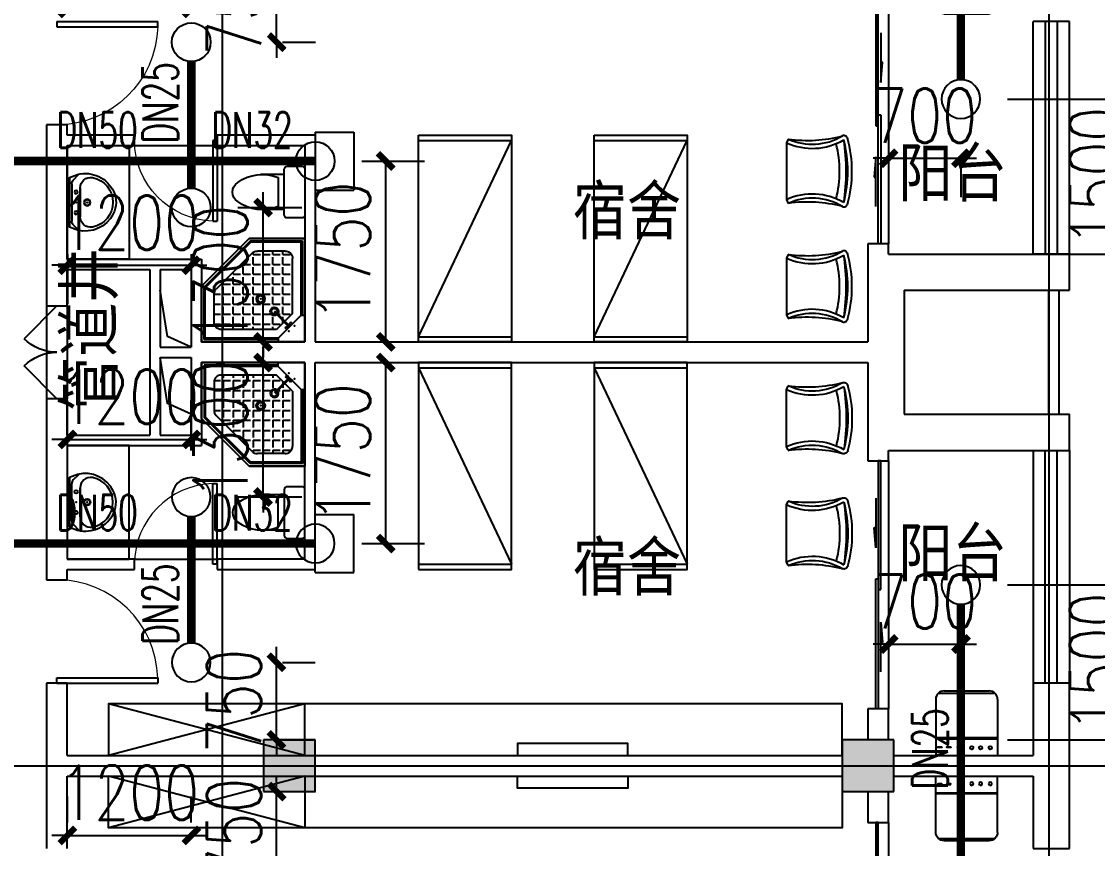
# Model space of a CAD drawing. Extents: x 0 to 2838408, y -923048 to 203859.
# Drawn here: x 2778019 to 2788435, y -653341 to -645341 of the extents above; entities that cross this region are included whole.
import ezdxf

# ---------------------------------------------------------------- set-up
doc = ezdxf.new("R2010")
doc.units = 0
doc.header["$LTSCALE"] = 1000
for name, color, linetype in [('A-Fixt', 81, 'Continuous'), ('CLAYER', 7, 'Continuous'), ('COLUMN', 9, 'Continuous'), ('DOOR_FIRE', 4, 'Continuous'), ('DOTE', 8, 'Continuous'), ('E2-栏杆', 92, 'Continuous'), ('EQUIP_喷头', 7, 'Continuous'), ('PIPE-喷淋', 6, 'Continuous'), ('PUB_HATCH', 8, 'Continuous'), ('PUB_TEXT', 7, 'Continuous'), ('TEXT_喷淋', 7, 'Continuous'), ('TWT_DIM', 3, 'Continuous'), ('WALL', 9, 'Continuous'), ('WINDOW', 4, 'Continuous'), ('XREF', 8, 'Continuous'), ('洁具', 213, 'Continuous'), ('配景', 3, 'Continuous')]:
    doc.layers.add(name, color=color, linetype=linetype)
doc.styles.add('_TCH_DIM_T3', font='SIMPLEX', dxfattribs={"width": 0.75, "bigfont": 'HZTXT'})
doc.styles.add('_TWT_PIPEDN', font='SIMPLEX', dxfattribs={"width": 0.8, "height": 2.3, "bigfont": 'HZTXT'})
doc.styles.get("Standard").update_dxf_attribs({"font": 'geniso.shx', "bigfont": 'hztxt.shx'})
doc.dimstyles.new('_TWT_ARCH&&150', dxfattribs={"dimtxt": 525, "dimasz": 150, "dimexe": 375, "dimexo": 450, "dimgap": 150, "dimtad": 1, "dimdec": 0, "dimzin": 0, "dimdsep": 46, "dimtxsty": '_TCH_DIM_T3', "dimblk": 'ARCHTICK', "dimcen": 0.09, "dimclrt": 7, "dimazin": 2, "dimtfac": 1, "dimtdec": 0, "dimtix": 1, "dimtmove": 2, "dimatfit": 3, "dimfxl": 1, "dimtolj": 1, "dimtzin": 0, "dimarcsym": 0})

# ---------------------------------------------------------------- blocks, each defined once
blk = doc.blocks.new('1F平面-CAD导入_dwg_Drawing4_t3_dwg_$plan$00001613-474159-1F-927810-1F')
at = {"layer": '洁具'}
for p, q in [((-30, 250), (-170, 250)), ((-200, 170), (-430, 170)), ((-260, -140), (-260, 140)), ((-200, -170), (-200, -220)), ((-170, -250), (-30, -250))]:
    blk.add_line(p, q, dxfattribs=at)
for points in [[(-200, 220), (-200, 170), (-200, -170), (-430, -170)], [(0, -220), (0, 220)]]:
    blk.add_lwpolyline(points, dxfattribs=at)
for centre, radius, start, end in [((-170, 220), 30, 90, 180), ((-30, 220), 30, 0, 90), ((-413, -227), 398, 67.4505, 126.6381), ((-590, 0), 110, 123.4509, 236.5491), ((-413, 227), 398, 233.3619, 292.5495), ((-170, -220), 30, 180, 270), ((-30, -220), 30, 270, 0)]:
    blk.add_arc(centre, radius, start, end, dxfattribs=at)
blk = doc.blocks.new('$lvtry$00000169')
at = {"color": 0}
for p, q in [((259, -36), (259, 0)), ((259, -36), (36, -259)), ((259, -24), (976, -24)), ((259, -36), (964, -36)), ((964, -36), (976, -24)), ((964, -36), (964, -525)), ((976, -24), (976, -530)), ((276, -120), (120, -276)), ((144, -151), (291, -298)), ((151, -144), (298, -291)), ((270, -213), (270, -143)), ((276, -120), (808, -120)), ((366, -213), (366, -143)), ((462, -213), (462, -143)), ((558, -213), (558, -143)), ((655, -213), (655, -143)), ((751, -213), (751, -143)), ((847, -213), (847, -143)), ((880, -192), (880, -460)), ((36, -259), (0, -259)), ((24, -259), (24, -976)), ((36, -259), (36, -964)), ((120, -276), (120, -808)), ((120, -309), (147, -309)), ((173, -309), (173, -239)), ((173, -309), (243, -309)), ((183, -213), (205, -213)), ((220, -213), (243, -213)), ((270, -213), (340, -213)), ((270, -263), (270, -239)), ((334, -309), (340, -309)), ((366, -213), (436, -213)), ((366, -309), (366, -239)), ((366, -309), (436, -309)), ((462, -213), (532, -213)), ((462, -309), (462, -239)), ((462, -309), (532, -309)), ((558, -213), (628, -213)), ((558, -309), (558, -239)), ((558, -309), (628, -309)), ((655, -213), (725, -213)), ((655, -309), (655, -239)), ((655, -309), (725, -309)), ((751, -213), (821, -213)), ((751, -309), (751, -239)), ((751, -309), (821, -309)), ((847, -213), (880, -213)), ((847, -309), (847, -239)), ((847, -309), (880, -309)), ((120, -405), (147, -405)), ((173, -405), (173, -335)), ((173, -405), (243, -405)), ((270, -405), (270, -335)), ((270, -405), (340, -405)), ((366, -405), (366, -335)), ((366, -405), (379, -405)), ((462, -405), (462, -335)), ((462, -405), (532, -405)), ((558, -405), (558, -335)), ((558, -405), (628, -405)), ((655, -405), (655, -335)), ((655, -405), (725, -405)), ((751, -405), (751, -335)), ((751, -405), (821, -405)), ((847, -405), (847, -335)), ((847, -405), (880, -405)), ((120, -501), (147, -501)), ((173, -501), (173, -431)), ((173, -501), (243, -501)), ((270, -501), (270, -431)), ((270, -501), (340, -501)), ((366, -501), (366, -431)), ((366, -501), (436, -501)), ((462, -501), (462, -431)), ((462, -501), (532, -501)), ((859, -511), (511, -859)), ((558, -501), (558, -431)), ((558, -501), (628, -501)), ((655, -501), (655, -431)), ((655, -501), (725, -501)), ((751, -501), (751, -431)), ((751, -501), (821, -501)), ((847, -501), (847, -431)), ((847, -501), (867, -501)), ((120, -598), (147, -598)), ((173, -598), (173, -528)), ((173, -598), (243, -598)), ((173, -694), (173, -624)), ((270, -598), (270, -528)), ((270, -598), (340, -598)), ((270, -694), (270, -624)), ((366, -598), (366, -528)), ((366, -598), (436, -598)), ((366, -694), (366, -624)), ((462, -598), (462, -528)), ((462, -598), (532, -598)), ((462, -694), (462, -624)), ((964, -525), (525, -964)), ((976, -530), (530, -976)), ((558, -598), (558, -528)), ((558, -598), (628, -598)), ((558, -694), (558, -624)), ((655, -598), (655, -528)), ((655, -598), (725, -598)), ((655, -694), (655, -624)), ((751, -598), (751, -528)), ((751, -598), (773, -598)), ((964, -525), (976, -530)), ((120, -694), (147, -694)), ((173, -694), (243, -694)), ((173, -790), (173, -720)), ((270, -694), (340, -694)), ((270, -790), (270, -720)), ((366, -694), (436, -694)), ((366, -790), (366, -720)), ((462, -694), (532, -694)), ((462, -790), (462, -720)), ((558, -694), (628, -694)), ((558, -790), (558, -720)), ((655, -694), (676, -694)), ((120, -790), (147, -790)), ((173, -790), (243, -790)), ((173, -878), (173, -816)), ((270, -790), (340, -790)), ((270, -880), (270, -816)), ((366, -790), (436, -790)), ((366, -880), (366, -816)), ((462, -790), (532, -790)), ((462, -880), (462, -816)), ((558, -790), (580, -790)), ((192, -880), (460, -880)), ((36, -964), (24, -976)), ((24, -976), (530, -976)), ((36, -964), (525, -964)), ((525, -964), (530, -976))]:
    blk.add_line(p, q, dxfattribs=at)
blk.add_lwpolyline([(0, 0), (0, -1000), (540, -1000), (1000, -540), (1000, 0)], close=True)
for points in [[(0, 0), (0, -1000)], [(0, 0), (1000, 0)], [(1000, 0), (1000, -540)], [(136, -190), (148, -178), (132, -162), (121, -174)], [(190, -136), (178, -148), (162, -132), (174, -121)], [(1000, -540), (540, -1000)], [(0, -1000), (540, -1000)]]:
    blk.add_lwpolyline(points, close=True, dxfattribs=at)
for radius in [43.8, 31.1]:
    blk.add_circle((416, -428), radius, dxfattribs=at)
for centre, radius, start, end in [((808, -192), 72, 0, 90), ((296, -296), 40.6, 142.583, 128.4197), ((296, -296), 28.6, 145.828, 125.6599), ((808, -460), 72, 315, 0), ((192, -808), 72, 180, 270), ((460, -808), 72, 270, 315)]:
    blk.add_arc(centre, radius, start, end, dxfattribs=at)
for p in [(156, -102, 0), (103, -156, 0), (416, -428, 0)]:
    blk.add_point(p, dxfattribs=at)
blk = doc.blocks.new('$lvtry$00000178')
at = {"color": 0}
for p, q in [((-238, 0), (238, 0)), ((-214, -36), (-272, -91)), ((-180, -23), (180, -23)), ((216, -37), (268, -91)), ((-142, -105), (140, -105)), ((140, -105), (-142, -105))]:
    blk.add_line(p, q, dxfattribs=at)
blk.add_lwpolyline([(-104, -430, 0.224698), (110, -425, 0.348046), (269, -79), (239, 0), (-241, 0), (-271, -79, 0.356844)], format="xyb", close=True, dxfattribs=at)
for centre, radius in [((-100, -65), 16.3), ((100, -65), 16.3), ((1, -172), 31.6)]:
    blk.add_circle(centre, radius, dxfattribs=at)
at = {"color": 0, "lineweight": 13}
blk.add_circle((1, -172), 23, dxfattribs=at)
at = {"color": 0}
for centre, radius, start, end in [((-180, -73), 50, 90, 133.181), ((180, -73), 50, 44.5607, 90), ((-142, -205), 100, 90, 190.5602), ((140, -205), 100, 349.4398, 90), ((-1, -179), 243, 190.5602, 349.4398)]:
    blk.add_arc(centre, radius, start, end, dxfattribs=at)
for p in [(0, -65), (1, -172)]:
    blk.add_point(p, dxfattribs=at)
blk = doc.blocks.new('A$C70365C93')
at = {"layer": '洁具'}
blk.add_lwpolyline([(-1900, 2300), (-1900, 1700), (-800, 1700), (-800, 2300)], close=True, dxfattribs=at)
blk.add_blockref('$lvtry$00000178', (-1350, 2280), dxfattribs=at)
at = {"layer": '洁具', "rotation": 180}
blk.add_blockref('$lvtry$00000169', (0, 0), dxfattribs=at)
at = {"layer": '洁具', "extrusion": (0, 0, -1), "xscale": -1, "zscale": -1, "rotation": 90}
blk.add_blockref('1F平面-CAD导入_dwg_Drawing4_t3_dwg_$plan$00001613-474159-1F-927810-1F', (1450, 0), dxfattribs=at)
blk = doc.blocks.new('单人床')
at = {"layer": 'A-Fixt'}
for p, q in [((47774, 13973), (48674, 13973)), ((47774, 12073), (48674, 13973)), ((47774, 12073), (48674, 12073))]:
    blk.add_line(p, q, dxfattribs=at)
blk.add_lwpolyline([(47774, 14023), (48674, 14023), (48674, 12023), (47774, 12023), (47774, 14023)], dxfattribs=at)
blk = doc.blocks.new('CH_AP01')
for p, q in [((-311, 17), (-275, 0)), ((-275, 0), (275, 0)), ((275, 0), (311, 17))]:
    blk.add_line(p, q)
for centre, radius, start, end in [((0, -579), 1213, 74.7104, 105.2896), ((-307, 555), 37.8, 100.1859, 202.8359), ((-1658, 202), 1360, 352.1659, 14.4283), ((-824, 250), 563, 335.5038, 31.0903), ((0, -579), 1173, 75.0287, 104.9713), ((0, -1278), 1857, 80.611, 99.389), ((-824, 250), 603, 335.5038, 30.2691), ((824, 250), 603, 149.7309, 204.4962), ((824, 250), 563, 148.9097, 204.4962), ((1658, 202), 1360, 165.5717, 187.8341), ((307, 555), 37.8, 337.1641, 79.8141), ((0, -579), 1093, 75.8767, 104.1233)]:
    blk.add_arc(centre, radius, start, end)
blk = doc.blocks.new('A$C61295E98')
at = {"color": 3}
for p, q in [((544, 598), (0, 598)), ((0, 598), (0, 0)), ((161, 598), (161, 0)), ((170, 0), (170, 598)), ((603, 572), (603, 26)), ((624, 518), (624, 80)), ((544, 0), (0, 0))]:
    blk.add_line(p, q, dxfattribs=at)
for points in [[(82, 540), (75, 540), (75, 577), (82, 577)], [(82, 453), (75, 453), (75, 490), (82, 490)], [(82, 353), (75, 353), (75, 389), (82, 389)]]:
    blk.add_lwpolyline(points, close=True, dxfattribs=at)
for centre in [(74, 250), (74, 164), (74, 71)]:
    blk.add_circle(centre, 15.7, dxfattribs=at)
for centre, start, end in [((544, 518), 360, 90), ((544, 80), 270, 0)]:
    blk.add_arc(centre, 80, start, end, dxfattribs=at)
blk = doc.blocks.new('宿舍')
at = {"layer": 'A-Fixt'}
for p, q in [((47854, 13802), (48354, 15702)), ((48354, 13802), (47854, 15702)), ((47854, 13802), (48354, 13802))]:
    blk.add_line(p, q, dxfattribs=at)
for points in [[(47854, 8602), (48354, 8602), (48354, 15702), (47854, 15702)], [(47854, 10676), (47970, 10676), (47970, 11743), (47854, 11743)]]:
    blk.add_lwpolyline(points, close=True, dxfattribs=at)
at = {"xscale": -1, "rotation": 90}
for p in [(63677, 60475), (63677, 58775)]:
    blk.add_blockref('单人床', p, dxfattribs=at)
at = {"layer": 'A-Fixt', "xscale": -1, "rotation": 180}
for p in [(50002, 9140), (51117, 9140)]:
    blk.add_blockref('CH_AP01', p, dxfattribs=at)
at = {"layer": '配景', "color": 252}
blk.add_blockref('A$C61295E98', (47854, 7097), dxfattribs=at)
blk = doc.blocks.new('$DorLib2D$00000131')
at = {"color": 0, "linetype": 'Continuous'}
for p, q in [((0.15, 0.125), (0.2319, 0.1973)), ((0.2319, 0.1973), (0.2319, 0.125)), ((-0.5, 0.125), (-0.5, 0)), ((0.0192, 0.125), (-0.5, 0.125)), ((0.0192, 0), (0.0192, 0.125)), ((0.35, 0.125), (0.15, 0.125)), ((-0.5, 0), (0.0192, 0)), ((-0.024, 0), (0.5, 0)), ((-0.024, -0.125), (-0.024, 0)), ((0.5, 0), (0.5, -0.125)), ((-0.35, -0.125), (-0.15, -0.125)), ((-0.2319, -0.1973), (-0.2319, -0.125)), ((-0.15, -0.125), (-0.2319, -0.1973)), ((0.5, -0.125), (-0.024, -0.125))]:
    blk.add_line(p, q, dxfattribs=at)
blk = doc.blocks.new('$WINLIB2D$00000001')
at = {"color": 0}
for points in [[(-0.5, 0.5), (-0.5, -0.5)], [(-0.5, 0.5), (0.5, 0.5)], [(0.5, -0.5), (0.5, 0.5)], [(0.5, 0.1667), (-0.5, 0.1667)], [(0.5, -0.1667), (-0.5, -0.1667)], [(-0.5, -0.5), (0.5, -0.5)]]:
    blk.add_lwpolyline(points, dxfattribs=at)
blk = doc.blocks.new('$DorLib2D$00000116')
at = {"color": 0}
for p, q in [((-0.5, 0), (-0.146, 0.354)), ((0.5, 0), (0.146, 0.354))]:
    blk.add_line(p, q, dxfattribs=at)
for centre, start, end in [((-0.5, 0), 0, 45), ((0.5, 0), 135, 180)]:
    blk.add_arc(centre, 0.5, start, end, dxfattribs=at)
blk = doc.blocks.new('$DorLib2D$00000001')
for p, q in [((0.45, 0.975), (0.5, 0.975)), ((0.45, 0), (0.45, 0.975)), ((0.5, 0), (0.5, 0.975)), ((0.5, 0), (0.45, 0))]:
    blk.add_line(p, q)
at = {"lineweight": 13}
blk.add_arc((0.475, 0), 0.975, 91.4693, 180, dxfattribs=at)
blk = doc.blocks.new('4F1')
at = {"layer": 'PUB_HATCH'}
for points in [[(2444816.7, -652291.3), (2444316.7, -652291.3), (2444316.7, -652791.3), (2444816.7, -652791.3)], [(2450416.7, -652291.3), (2449916.7, -652291.3), (2449916.7, -652791.3), (2450416.7, -652791.3)]]:
    blk.add_hatch(color=256, dxfattribs=at).paths.add_polyline_path(points)
for points in [[(2443616.7, -648491.3), (2443386.5, -648387.7), (2443316.7, -647941.3)], [(2443616.7, -649141.3), (2443386.5, -649037.7), (2443316.7, -648591.3)]]:
    blk.add_lwpolyline(points)
at = {"layer": 'COLUMN'}
for p, q in [((2444816.7, -652291.3), (2444316.7, -652291.3)), ((2444316.7, -652291.3), (2444316.7, -652791.3)), ((2444816.7, -652791.3), (2444816.7, -652291.3)), ((2450416.7, -652291.3), (2449916.7, -652291.3)), ((2449916.7, -652291.3), (2449916.7, -652791.3)), ((2450416.7, -652791.3), (2450416.7, -652291.3)), ((2444316.7, -652791.3), (2444816.7, -652791.3)), ((2449916.7, -652791.3), (2450416.7, -652791.3))]:
    blk.add_line(p, q, dxfattribs=at)
at = {"layer": 'DOOR_FIRE'}
for p, q in [((2442216.7, -648091.3), (2442216.7, -648991.3)), ((2442416.7, -648091.3), (2442416.7, -648991.3))]:
    blk.add_line(p, q, dxfattribs=at)
at = {"layer": 'DOTE'}
for p, q in [((2443916.7, -606941.3), (2443916.7, -690141.3)), ((2451916.7, -606941.3), (2451916.7, -690141.3)), ((2435862.3, -652541.3), (2453916.7, -652541.3))]:
    blk.add_line(p, q, dxfattribs=at)
at = {"layer": 'E2-栏杆'}
for points in [[(2451916.7, -649141.3), (2451916.7, -647941.3)], [(2452016.7, -649141.3), (2452016.7, -647941.3)]]:
    blk.add_lwpolyline(points, dxfattribs=at)
at = {"layer": 'WALL'}
for p, q in [((2442416.7, -646341.3), (2442216.7, -646341.3)), ((2442216.7, -646341.3), (2442216.7, -646441.3)), ((2442416.7, -646441.3), (2442416.7, -646341.3)), ((2442216.7, -646441.3), (2442216.7, -647641.3)), ((2443066.7, -646441.3), (2442416.7, -646441.3)), ((2443066.7, -646541.3), (2443066.7, -646441.3)), ((2444816.7, -646441.3), (2443866.7, -646441.3)), ((2443866.7, -646441.3), (2443866.7, -646541.3)), ((2444816.7, -646441.3), (2444816.7, -648441.3)), ((2442416.7, -646541.3), (2442416.7, -647641.3)), ((2442416.7, -646541.3), (2443066.7, -646541.3)), ((2443866.7, -646541.3), (2444716.7, -646541.3)), ((2444716.7, -646541.3), (2444716.7, -648441.3)), ((2450366.7, -647491.3), (2450166.7, -647491.3)), ((2450166.7, -647491.3), (2450166.7, -647841.3)), ((2450366.7, -647591.3), (2450366.7, -647491.3)), ((2450366.7, -647591.3), (2451766.7, -647591.3)), ((2452116.7, -647591.3), (2451766.7, -647591.3)), ((2452116.7, -647941.3), (2452116.7, -647591.3)), ((2442216.7, -647641.3), (2442216.7, -648091.3)), ((2442416.7, -647641.3), (2443216.7, -647641.3)), ((2443216.7, -647641.3), (2443716.7, -647641.3)), ((2443716.7, -647641.3), (2443716.7, -648441.3)), ((2442416.7, -648091.3), (2442416.7, -647741.3)), ((2442416.7, -647741.3), (2443216.7, -647741.3)), ((2443216.7, -647741.3), (2443216.7, -648541.3)), ((2443316.7, -647741.3), (2443616.7, -647741.3)), ((2443316.7, -647741.3), (2443316.7, -648491.3)), ((2443616.7, -647741.3), (2443616.7, -648491.3)), ((2450166.7, -647841.3), (2450166.7, -648441.3)), ((2450516.7, -647941.3), (2450516.7, -648541.3)), ((2450516.7, -647941.3), (2452116.7, -647941.3)), ((2442216.7, -648091.3), (2442416.7, -648091.3)), ((2443716.7, -648441.3), (2444716.7, -648441.3)), ((2444816.7, -648441.3), (2450166.7, -648441.3)), ((2443216.7, -648541.3), (2443216.7, -649341.3)), ((2443316.7, -648491.3), (2443616.7, -648491.3)), ((2450516.7, -648541.3), (2450516.7, -649141.3)), ((2443316.7, -648591.3), (2443316.7, -649341.3)), ((2443316.7, -648591.3), (2443616.7, -648591.3)), ((2443616.7, -648591.3), (2443616.7, -649341.3)), ((2443716.7, -648641.3), (2443716.7, -649441.3)), ((2443716.7, -648641.3), (2444716.7, -648641.3)), ((2444716.7, -650541.3), (2444716.7, -648641.3)), ((2444816.7, -650641.3), (2444816.7, -648641.3)), ((2444816.7, -648641.3), (2450166.7, -648641.3)), ((2450166.7, -648641.3), (2450166.7, -649241.3)), ((2442416.7, -648991.3), (2442216.7, -648991.3)), ((2442216.7, -648991.3), (2442216.7, -649441.3)), ((2442416.7, -649341.3), (2442416.7, -648991.3)), ((2450516.7, -649141.3), (2452116.7, -649141.3)), ((2452116.7, -649491.3), (2452116.7, -649141.3)), ((2450166.7, -649241.3), (2450166.7, -649591.3)), ((2442416.7, -649341.3), (2443216.7, -649341.3)), ((2443316.7, -649341.3), (2443616.7, -649341.3)), ((2442216.7, -649441.3), (2442216.7, -650641.3)), ((2442416.7, -649441.3), (2442416.7, -650541.3)), ((2442416.7, -649441.3), (2443216.7, -649441.3)), ((2443216.7, -649441.3), (2443716.7, -649441.3)), ((2450366.7, -649591.3), (2450366.7, -649491.3)), ((2450366.7, -649491.3), (2451766.7, -649491.3)), ((2451766.7, -649491.3), (2452116.7, -649491.3)), ((2450166.7, -649591.3), (2450366.7, -649591.3)), ((2443066.7, -650541.3), (2442416.7, -650541.3)), ((2443066.7, -650641.3), (2443066.7, -650541.3)), ((2444716.7, -650541.3), (2443866.7, -650541.3)), ((2443866.7, -650541.3), (2443866.7, -650641.3)), ((2442216.7, -650641.3), (2442216.7, -650741.3)), ((2442416.7, -650641.3), (2443066.7, -650641.3)), ((2442416.7, -650741.3), (2442416.7, -650641.3)), ((2443866.7, -650641.3), (2444816.7, -650641.3)), ((2442216.7, -650741.3), (2442416.7, -650741.3)), ((2442416.7, -651741.3), (2442216.7, -651741.3)), ((2442216.7, -651741.3), (2442216.7, -652541.3)), ((2442416.7, -652441.3), (2442416.7, -651741.3)), ((2452116.7, -651741.3), (2451766.7, -651741.3)), ((2451766.7, -651741.3), (2451766.7, -652441.3)), ((2452116.7, -652541.3), (2452116.7, -651741.3)), ((2450366.7, -651991.3), (2450166.7, -651991.3)), ((2450166.7, -651991.3), (2450166.7, -652291.3)), ((2450366.7, -652291.3), (2450366.7, -651991.3)), ((2442416.7, -652441.3), (2444316.7, -652441.3)), ((2444816.7, -652441.3), (2449916.7, -652441.3)), ((2450416.7, -652441.3), (2451766.7, -652441.3)), ((2442216.7, -652541.3), (2442216.7, -653341.3)), ((2452116.7, -653341.3), (2452116.7, -652541.3)), ((2442416.7, -653341.3), (2442416.7, -652641.3)), ((2442416.7, -652641.3), (2444316.7, -652641.3)), ((2444816.7, -652641.3), (2449916.7, -652641.3)), ((2450416.7, -652641.3), (2451766.7, -652641.3)), ((2451766.7, -652641.3), (2451766.7, -653341.3)), ((2450166.7, -652791.3), (2450166.7, -653091.3)), ((2450366.7, -653091.3), (2450366.7, -652791.3)), ((2450166.7, -653091.3), (2450366.7, -653091.3)), ((2451766.7, -653341.3), (2452116.7, -653341.3))]:
    blk.add_line(p, q, dxfattribs=at)
at = {"layer": 'WINDOW'}
for p, q in [((2450366.7, -645091.3), (2450366.7, -647491.3)), ((2443066.7, -646541.3), (2443866.7, -646541.3)), ((2450366.7, -649591.3), (2450366.7, -651991.3)), ((2443066.7, -650541.3), (2443866.7, -650541.3)), ((2450366.7, -653091.3), (2450366.7, -655491.3))]:
    blk.add_line(p, q, dxfattribs=at)
at = {"xscale": -1, "rotation": 89.99999999992463}
for name, p in [('宿舍', (2458518.4, -596787.5)), ('A$C70365C93', (2444716.7, -648441.3)), ('宿舍', (2458518.4, -604787.5))]:
    blk.add_blockref(name, p, dxfattribs=at)
for name, p, rotation in [('A$C70365C93', (2444716.7, -648641.3), 89.99999999999997), ('宿舍', (2458518.4, -700295.1), 90.0000000045906)]:
    blk.add_blockref(name, p, dxfattribs=dict(rotation=rotation))
at = {"layer": 'DOOR_FIRE', "xscale": 900, "yscale": -900, "zscale": 200, "rotation": 269.9999999999852}
blk.add_blockref('$DorLib2D$00000116', (2442316.7, -648541.3), dxfattribs=at)
at = {"layer": 'WINDOW'}
for name, p, xscale, yscale, zscale, rotation in [('$DorLib2D$00000131', (2450266.7, -646291.3), -2400, 200, -2400, 270), ('$DorLib2D$00000001', (2442316.7, -645841.3), 1000, -1000, 1000, 89.99999999999298), ('$WINLIB2D$00000001', (2451941.7, -646466.3), 2249.999999993481, 350, 2249.999999993481, 90), ('$WINLIB2D$00000001', (2451941.7, -650616.3), -2249.999999993481, 350, -2249.999999993481, 90), ('$DorLib2D$00000131', (2450266.7, -650791.3), 2400, 200, 2400, 270), ('$DorLib2D$00000001', (2442316.7, -651241.3), -1000, -1000, -1000, 90.00000000000703), ('$DorLib2D$00000131', (2450266.7, -654291.3), -2400, 200, -2400, 270)]:
    blk.add_blockref(name, p, dxfattribs=dict(at, xscale=xscale, yscale=yscale, zscale=zscale, rotation=rotation))
at = {"layer": 'WINDOW', "xscale": 800, "zscale": 800}
for p, yscale in [((2443466.7, -646491.3), -800), ((2443466.7, -650591.3), 800)]:
    blk.add_blockref('$DorLib2D$00000001', p, dxfattribs=dict(at, yscale=yscale))
at = {"layer": 'CLAYER'}
blk.add_text('管道井', height=525, rotation=90, dxfattribs=at).set_placement((2442903.7, -649108.9))
at = {"layer": 'PUB_TEXT'}
for s, p in [('阳台', (2450461.5, -647083.5)), ('宿舍', (2447308.9, -647449.3)), ('阳台', (2450461.5, -650759)), ('宿舍', (2447308.9, -650894.7))]:
    blk.add_text(s, height=525, dxfattribs=at).set_placement(p)
blk = doc.blocks.new('_ArchTick')
at = {"color": 0, "linetype": 'ByBlock', "const_width": 0.4}
blk.add_lwpolyline([(-0.5, -0.5), (0.5, 0.5)], dxfattribs=at)
blk = doc.blocks.new('*D2781')
at = {"layer": 'Defpoints', "color": 0, "linetype": 'ByBlock', "transparency": 16777216}
for p in [(2787113, -650791), (2788844, -650791), (2787113, -652291)]:
    blk.add_point(p, dxfattribs=at)
at = {"layer": 'TWT_DIM', "color": 0, "linetype": 'ByBlock', "lineweight": -2, "transparency": 16777216}
for p, q in [((2788844, -650791), (2788844, -650641)), ((2787563, -650791), (2789219, -650791)), ((2788844, -652291), (2788844, -650791)), ((2787563, -652291), (2789219, -652291)), ((2788844, -652291), (2788844, -652441))]:
    blk.add_line(p, q, dxfattribs=at)
at = {"layer": 'TWT_DIM', "color": 0, "linetype": 'ByBlock', "lineweight": -2, "transparency": 16777216, "xscale": 150, "yscale": 150, "zscale": 150}
for p, rotation in [((2788844, -650791), 270), ((2788844, -652291), 90)]:
    blk.add_blockref('_ArchTick', p, dxfattribs=dict(at, rotation=rotation))
at = {"layer": 'TWT_DIM', "color": 7, "linetype": 'ByBlock', "transparency": 16777216, "insert": (2788431, -651541), "char_height": 525, "attachment_point": 5, "rotation": 90, "style": '_TCH_DIM_T3'}
blk.add_mtext('\\A1;1500', dxfattribs=at)
blk = doc.blocks.new('*D2782')
at = {"layer": 'Defpoints', "color": 0, "linetype": 'ByBlock', "transparency": 16777216}
for p in [(2786413, -650891), (2787113, -650891), (2787113, -651364)]:
    blk.add_point(p, dxfattribs=at)
at = {"layer": 'TWT_DIM', "color": 0, "linetype": 'ByBlock', "lineweight": -2, "transparency": 16777216}
for p, q in [((2786413, -651364), (2786263, -651364)), ((2786413, -651341), (2786413, -651739)), ((2786413, -651364), (2787113, -651364)), ((2787113, -651341), (2787113, -651739)), ((2787113, -651364), (2787263, -651364))]:
    blk.add_line(p, q, dxfattribs=at)
at = {"layer": 'TWT_DIM', "color": 0, "linetype": 'ByBlock', "lineweight": -2, "transparency": 16777216, "xscale": 150, "yscale": 150, "zscale": 150}
blk.add_blockref('_ArchTick', (2786413, -651364), dxfattribs=at)
at = {"layer": 'TWT_DIM', "color": 0, "linetype": 'ByBlock', "lineweight": -2, "transparency": 16777216, "xscale": 150, "yscale": 150, "zscale": 150, "rotation": 180}
blk.add_blockref('_ArchTick', (2787113, -651364), dxfattribs=at)
at = {"layer": 'TWT_DIM', "color": 7, "linetype": 'ByBlock', "transparency": 16777216, "insert": (2786763, -650952), "char_height": 525, "attachment_point": 5, "style": '_TCH_DIM_T3'}
blk.add_mtext('\\A1;700', dxfattribs=at)
blk = doc.blocks.new('*D2788')
at = {"layer": 'Defpoints', "color": 0, "linetype": 'ByBlock', "transparency": 16777216}
for p in [(2780095, -652791), (2780489, -652791), (2780095, -653541)]:
    blk.add_point(p, dxfattribs=at)
at = {"layer": 'TWT_DIM', "color": 0, "linetype": 'ByBlock', "lineweight": -2, "transparency": 16777216}
for p, q in [((2780489, -652791), (2780489, -652641)), ((2780489, -653541), (2780489, -652791)), ((2780545, -652791), (2780864, -652791)), ((2780489, -653541), (2780489, -653691)), ((2780545, -653541), (2780864, -653541))]:
    blk.add_line(p, q, dxfattribs=at)
at = {"layer": 'TWT_DIM', "color": 0, "linetype": 'ByBlock', "lineweight": -2, "transparency": 16777216, "xscale": 150, "yscale": 150, "zscale": 150}
for p, rotation in [((2780489, -652791), 270), ((2780489, -653541), 90)]:
    blk.add_blockref('_ArchTick', p, dxfattribs=dict(at, rotation=rotation))
at = {"layer": 'TWT_DIM', "color": 7, "linetype": 'ByBlock', "transparency": 16777216, "insert": (2780076, -653166), "char_height": 525, "attachment_point": 5, "rotation": 90, "style": '_TCH_DIM_T3'}
blk.add_mtext('\\A1;750', dxfattribs=at)
blk = doc.blocks.new('*D2790')
at = {"layer": 'Defpoints', "color": 0, "linetype": 'ByBlock', "transparency": 16777216}
for p in [(2779663, -653215), (2778463, -653541), (2779663, -653541)]:
    blk.add_point(p, dxfattribs=at)
at = {"layer": 'TWT_DIM', "color": 0, "linetype": 'ByBlock', "lineweight": -2, "transparency": 16777216}
for p, q in [((2778463, -653091), (2778463, -652840)), ((2779663, -653091), (2779663, -652840)), ((2778463, -653215), (2778313, -653215)), ((2778463, -653215), (2779663, -653215)), ((2779663, -653215), (2779813, -653215))]:
    blk.add_line(p, q, dxfattribs=at)
at = {"layer": 'TWT_DIM', "color": 0, "linetype": 'ByBlock', "lineweight": -2, "transparency": 16777216, "xscale": 150, "yscale": 150, "zscale": 150}
blk.add_blockref('_ArchTick', (2778463, -653215), dxfattribs=at)
at = {"layer": 'TWT_DIM', "color": 0, "linetype": 'ByBlock', "lineweight": -2, "transparency": 16777216, "xscale": 150, "yscale": 150, "zscale": 150, "rotation": 180}
blk.add_blockref('_ArchTick', (2779663, -653215), dxfattribs=at)
at = {"layer": 'TWT_DIM', "color": 7, "linetype": 'ByBlock', "transparency": 16777216, "insert": (2779063, -652802), "char_height": 525, "attachment_point": 5, "style": '_TCH_DIM_T3'}
blk.add_mtext('\\A1;1200', dxfattribs=at)
blk = doc.blocks.new('*D2791')
at = {"layer": 'Defpoints', "color": 0, "linetype": 'ByBlock', "transparency": 16777216}
for p in [(2779663, -647141), (2780357, -647141), (2779663, -648441)]:
    blk.add_point(p, dxfattribs=at)
at = {"layer": 'TWT_DIM', "color": 0, "linetype": 'ByBlock', "lineweight": -2, "transparency": 16777216}
for p, q in [((2780357, -647141), (2780357, -646991)), ((2780113, -647141), (2780732, -647141)), ((2780357, -648441), (2780357, -647141)), ((2780113, -648441), (2780732, -648441)), ((2780357, -648441), (2780357, -648591))]:
    blk.add_line(p, q, dxfattribs=at)
at = {"layer": 'TWT_DIM', "color": 0, "linetype": 'ByBlock', "lineweight": -2, "transparency": 16777216, "xscale": 150, "yscale": 150, "zscale": 150}
for p, rotation in [((2780357, -647141), 270), ((2780357, -648441), 90)]:
    blk.add_blockref('_ArchTick', p, dxfattribs=dict(at, rotation=rotation))
at = {"layer": 'TWT_DIM', "color": 7, "linetype": 'ByBlock', "transparency": 16777216, "insert": (2779945, -647791), "char_height": 525, "attachment_point": 5, "rotation": 90, "style": '_TCH_DIM_T3'}
blk.add_mtext('\\A1;1300', dxfattribs=at)
blk = doc.blocks.new('*D2792')
at = {"layer": 'Defpoints', "color": 0, "linetype": 'ByBlock', "transparency": 16777216}
for p in [(2779663, -648641), (2780357, -648641), (2779663, -649941)]:
    blk.add_point(p, dxfattribs=at)
at = {"layer": 'TWT_DIM', "color": 0, "linetype": 'ByBlock', "lineweight": -2, "transparency": 16777216}
for p, q in [((2780357, -648641), (2780357, -648491)), ((2780113, -648641), (2780732, -648641)), ((2780357, -649941), (2780357, -648641)), ((2780113, -649941), (2780732, -649941)), ((2780357, -649941), (2780357, -650091))]:
    blk.add_line(p, q, dxfattribs=at)
at = {"layer": 'TWT_DIM', "color": 0, "linetype": 'ByBlock', "lineweight": -2, "transparency": 16777216, "xscale": 150, "yscale": 150, "zscale": 150}
for p, rotation in [((2780357, -648641), 270), ((2780357, -649941), 90)]:
    blk.add_blockref('_ArchTick', p, dxfattribs=dict(at, rotation=rotation))
at = {"layer": 'TWT_DIM', "color": 7, "linetype": 'ByBlock', "transparency": 16777216, "insert": (2779945, -649291), "char_height": 525, "attachment_point": 5, "rotation": 90, "style": '_TCH_DIM_T3'}
blk.add_mtext('\\A1;1300', dxfattribs=at)
blk = doc.blocks.new('*D2793')
at = {"layer": 'Defpoints', "color": 0, "linetype": 'ByBlock', "transparency": 16777216}
for p in [(2780863, -648641), (2781545, -648641), (2780863, -650391)]:
    blk.add_point(p, dxfattribs=at)
at = {"layer": 'TWT_DIM', "color": 0, "linetype": 'ByBlock', "lineweight": -2, "transparency": 16777216}
for p, q in [((2781313, -648641), (2781920, -648641)), ((2781545, -650391), (2781545, -648641)), ((2781313, -650391), (2781920, -650391))]:
    blk.add_line(p, q, dxfattribs=at)
at = {"layer": 'TWT_DIM', "color": 0, "linetype": 'ByBlock', "lineweight": -2, "transparency": 16777216, "xscale": 150, "yscale": 150, "zscale": 150}
for p, rotation in [((2781545, -648641), 90), ((2781545, -650391), 270)]:
    blk.add_blockref('_ArchTick', p, dxfattribs=dict(at, rotation=rotation))
at = {"layer": 'TWT_DIM', "color": 7, "linetype": 'ByBlock', "transparency": 16777216, "insert": (2781132, -649516), "char_height": 525, "attachment_point": 5, "rotation": 90, "style": '_TCH_DIM_T3'}
blk.add_mtext('\\A1;1750', dxfattribs=at)
blk = doc.blocks.new('*D2794')
at = {"layer": 'Defpoints', "color": 0, "linetype": 'ByBlock', "transparency": 16777216}
for p in [(2780094, -651541), (2780487, -651541), (2780094, -652291)]:
    blk.add_point(p, dxfattribs=at)
at = {"layer": 'TWT_DIM', "color": 0, "linetype": 'ByBlock', "lineweight": -2, "transparency": 16777216}
for p, q in [((2780487, -651541), (2780487, -651391)), ((2780487, -652291), (2780487, -651541)), ((2780544, -651541), (2780862, -651541)), ((2780487, -652291), (2780487, -652441)), ((2780544, -652291), (2780862, -652291))]:
    blk.add_line(p, q, dxfattribs=at)
at = {"layer": 'TWT_DIM', "color": 0, "linetype": 'ByBlock', "lineweight": -2, "transparency": 16777216, "xscale": 150, "yscale": 150, "zscale": 150}
for p, rotation in [((2780487, -651541), 270), ((2780487, -652291), 90)]:
    blk.add_blockref('_ArchTick', p, dxfattribs=dict(at, rotation=rotation))
at = {"layer": 'TWT_DIM', "color": 7, "linetype": 'ByBlock', "transparency": 16777216, "insert": (2780075, -651916), "char_height": 525, "attachment_point": 5, "rotation": 90, "style": '_TCH_DIM_T3'}
blk.add_mtext('\\A1;750', dxfattribs=at)
blk = doc.blocks.new('*D2795')
at = {"layer": 'Defpoints', "color": 0, "linetype": 'ByBlock', "transparency": 16777216}
for p in [(2779663, -649384), (2778463, -649941), (2779663, -649941)]:
    blk.add_point(p, dxfattribs=at)
at = {"layer": 'TWT_DIM', "color": 0, "linetype": 'ByBlock', "lineweight": -2, "transparency": 16777216}
for p, q in [((2778463, -649491), (2778463, -649009)), ((2779663, -649491), (2779663, -649009)), ((2778463, -649384), (2778313, -649384)), ((2778463, -649384), (2779663, -649384)), ((2779663, -649384), (2779813, -649384))]:
    blk.add_line(p, q, dxfattribs=at)
at = {"layer": 'TWT_DIM', "color": 0, "linetype": 'ByBlock', "lineweight": -2, "transparency": 16777216, "xscale": 150, "yscale": 150, "zscale": 150}
blk.add_blockref('_ArchTick', (2778463, -649384), dxfattribs=at)
at = {"layer": 'TWT_DIM', "color": 0, "linetype": 'ByBlock', "lineweight": -2, "transparency": 16777216, "xscale": 150, "yscale": 150, "zscale": 150, "rotation": 180}
blk.add_blockref('_ArchTick', (2779663, -649384), dxfattribs=at)
at = {"layer": 'TWT_DIM', "color": 7, "linetype": 'ByBlock', "transparency": 16777216, "insert": (2779063, -648971), "char_height": 525, "attachment_point": 5, "style": '_TCH_DIM_T3'}
blk.add_mtext('\\A1;1200', dxfattribs=at)
blk = doc.blocks.new('*D2796')
at = {"layer": 'Defpoints', "color": 0, "linetype": 'ByBlock', "transparency": 16777216}
for p in [(2780863, -646691), (2781545, -646691), (2780863, -648441)]:
    blk.add_point(p, dxfattribs=at)
at = {"layer": 'TWT_DIM', "color": 0, "linetype": 'ByBlock', "lineweight": -2, "transparency": 16777216}
for p, q in [((2781313, -646691), (2781920, -646691)), ((2781545, -648441), (2781545, -646691)), ((2781313, -648441), (2781920, -648441))]:
    blk.add_line(p, q, dxfattribs=at)
at = {"layer": 'TWT_DIM', "color": 0, "linetype": 'ByBlock', "lineweight": -2, "transparency": 16777216, "xscale": 150, "yscale": 150, "zscale": 150}
for p, rotation in [((2781545, -646691), 90), ((2781545, -648441), 270)]:
    blk.add_blockref('_ArchTick', p, dxfattribs=dict(at, rotation=rotation))
at = {"layer": 'TWT_DIM', "color": 7, "linetype": 'ByBlock', "transparency": 16777216, "insert": (2781132, -647566), "char_height": 525, "attachment_point": 5, "rotation": 90, "style": '_TCH_DIM_T3'}
blk.add_mtext('\\A1;1750', dxfattribs=at)
blk = doc.blocks.new('*D2797')
at = {"layer": 'Defpoints', "color": 0, "linetype": 'ByBlock', "transparency": 16777216}
for p in [(2780095, -644791), (2780489, -644791), (2780095, -645541)]:
    blk.add_point(p, dxfattribs=at)
at = {"layer": 'TWT_DIM', "color": 0, "linetype": 'ByBlock', "lineweight": -2, "transparency": 16777216}
for p, q in [((2780489, -644791), (2780489, -644641)), ((2780489, -645541), (2780489, -644791)), ((2780545, -644791), (2780864, -644791)), ((2780489, -645541), (2780489, -645691)), ((2780545, -645541), (2780864, -645541))]:
    blk.add_line(p, q, dxfattribs=at)
at = {"layer": 'TWT_DIM', "color": 0, "linetype": 'ByBlock', "lineweight": -2, "transparency": 16777216, "xscale": 150, "yscale": 150, "zscale": 150}
for p, rotation in [((2780489, -644791), 270), ((2780489, -645541), 90)]:
    blk.add_blockref('_ArchTick', p, dxfattribs=dict(at, rotation=rotation))
at = {"layer": 'TWT_DIM', "color": 7, "linetype": 'ByBlock', "transparency": 16777216, "insert": (2780076, -645166), "char_height": 525, "attachment_point": 5, "rotation": 90, "style": '_TCH_DIM_T3'}
blk.add_mtext('\\A1;750', dxfattribs=at)
blk = doc.blocks.new('*D2798')
at = {"layer": 'Defpoints', "color": 0, "linetype": 'ByBlock', "transparency": 16777216}
for p in [(2778463, -647141), (2779663, -647141), (2779663, -647699)]:
    blk.add_point(p, dxfattribs=at)
at = {"layer": 'TWT_DIM', "color": 0, "linetype": 'ByBlock', "lineweight": -2, "transparency": 16777216}
for p, q in [((2778463, -647591), (2778463, -648074)), ((2779663, -647591), (2779663, -648074)), ((2778463, -647699), (2778313, -647699)), ((2778463, -647699), (2779663, -647699)), ((2779663, -647699), (2779813, -647699))]:
    blk.add_line(p, q, dxfattribs=at)
at = {"layer": 'TWT_DIM', "color": 0, "linetype": 'ByBlock', "lineweight": -2, "transparency": 16777216, "xscale": 150, "yscale": 150, "zscale": 150}
blk.add_blockref('_ArchTick', (2778463, -647699), dxfattribs=at)
at = {"layer": 'TWT_DIM', "color": 0, "linetype": 'ByBlock', "lineweight": -2, "transparency": 16777216, "xscale": 150, "yscale": 150, "zscale": 150, "rotation": 180}
blk.add_blockref('_ArchTick', (2779663, -647699), dxfattribs=at)
at = {"layer": 'TWT_DIM', "color": 7, "linetype": 'ByBlock', "transparency": 16777216, "insert": (2779063, -647287), "char_height": 525, "attachment_point": 5, "style": '_TCH_DIM_T3'}
blk.add_mtext('\\A1;1200', dxfattribs=at)
blk = doc.blocks.new('*D2799')
at = {"layer": 'Defpoints', "color": 0, "linetype": 'ByBlock', "transparency": 16777216}
for p in [(2779663, -645215), (2778463, -645541), (2779663, -645541)]:
    blk.add_point(p, dxfattribs=at)
at = {"layer": 'TWT_DIM', "color": 0, "linetype": 'ByBlock', "lineweight": -2, "transparency": 16777216}
for p, q in [((2778463, -645091), (2778463, -644840)), ((2779663, -645091), (2779663, -644840)), ((2778463, -645215), (2778313, -645215)), ((2778463, -645215), (2779663, -645215)), ((2779663, -645215), (2779813, -645215))]:
    blk.add_line(p, q, dxfattribs=at)
at = {"layer": 'TWT_DIM', "color": 0, "linetype": 'ByBlock', "lineweight": -2, "transparency": 16777216, "xscale": 150, "yscale": 150, "zscale": 150}
blk.add_blockref('_ArchTick', (2778463, -645215), dxfattribs=at)
at = {"layer": 'TWT_DIM', "color": 0, "linetype": 'ByBlock', "lineweight": -2, "transparency": 16777216, "xscale": 150, "yscale": 150, "zscale": 150, "rotation": 180}
blk.add_blockref('_ArchTick', (2779663, -645215), dxfattribs=at)
at = {"layer": 'TWT_DIM', "color": 7, "linetype": 'ByBlock', "transparency": 16777216, "insert": (2779063, -644802), "char_height": 525, "attachment_point": 5, "style": '_TCH_DIM_T3'}
blk.add_mtext('\\A1;1200', dxfattribs=at)
blk = doc.blocks.new('*D2805')
at = {"layer": 'Defpoints', "color": 0, "linetype": 'ByBlock', "transparency": 16777216}
for p in [(2787113, -646091), (2788844, -646091), (2787113, -647591)]:
    blk.add_point(p, dxfattribs=at)
at = {"layer": 'TWT_DIM', "color": 0, "linetype": 'ByBlock', "lineweight": -2, "transparency": 16777216}
for p, q in [((2788844, -646091), (2788844, -645941)), ((2787563, -646091), (2789219, -646091)), ((2788844, -647591), (2788844, -646091)), ((2787563, -647591), (2789219, -647591)), ((2788844, -647591), (2788844, -647741))]:
    blk.add_line(p, q, dxfattribs=at)
at = {"layer": 'TWT_DIM', "color": 0, "linetype": 'ByBlock', "lineweight": -2, "transparency": 16777216, "xscale": 150, "yscale": 150, "zscale": 150}
for p, rotation in [((2788844, -646091), 270), ((2788844, -647591), 90)]:
    blk.add_blockref('_ArchTick', p, dxfattribs=dict(at, rotation=rotation))
at = {"layer": 'TWT_DIM', "color": 7, "linetype": 'ByBlock', "transparency": 16777216, "insert": (2788431, -646841), "char_height": 525, "attachment_point": 5, "rotation": 90, "style": '_TCH_DIM_T3'}
blk.add_mtext('\\A1;1500', dxfattribs=at)
blk = doc.blocks.new('*D2806')
at = {"layer": 'Defpoints', "color": 0, "linetype": 'ByBlock', "transparency": 16777216}
for p in [(2786413, -646191), (2787113, -646191), (2787113, -646664)]:
    blk.add_point(p, dxfattribs=at)
at = {"layer": 'TWT_DIM', "color": 0, "linetype": 'ByBlock', "lineweight": -2, "transparency": 16777216}
for p, q in [((2786413, -646664), (2786263, -646664)), ((2786413, -646641), (2786413, -647039)), ((2786413, -646664), (2787113, -646664)), ((2787113, -646641), (2787113, -647039)), ((2787113, -646664), (2787263, -646664))]:
    blk.add_line(p, q, dxfattribs=at)
at = {"layer": 'TWT_DIM', "color": 0, "linetype": 'ByBlock', "lineweight": -2, "transparency": 16777216, "xscale": 150, "yscale": 150, "zscale": 150}
blk.add_blockref('_ArchTick', (2786413, -646664), dxfattribs=at)
at = {"layer": 'TWT_DIM', "color": 0, "linetype": 'ByBlock', "lineweight": -2, "transparency": 16777216, "xscale": 150, "yscale": 150, "zscale": 150, "rotation": 180}
blk.add_blockref('_ArchTick', (2787113, -646664), dxfattribs=at)
at = {"layer": 'TWT_DIM', "color": 7, "linetype": 'ByBlock', "transparency": 16777216, "insert": (2786763, -646252), "char_height": 525, "attachment_point": 5, "style": '_TCH_DIM_T3'}
blk.add_mtext('\\A1;700', dxfattribs=at)
blk = doc.blocks.new('$TwtSys$00000125')
blk.add_circle((0, 0, 0), 1)
blk = doc.blocks.new('$TwtSys$00000131')
for p, q in [((-1.5, 0), (-1.5, 2)), ((-1.5, 2), (1.5, 2)), ((1.5, 0, 0), (1.5, 2, 0)), ((-1.5, 0), (-1, 0)), ((1, 0, 0), (1.5, 0, 0))]:
    blk.add_line(p, q)
blk.add_circle((0, 0), 1)

msp = doc.modelspace()

# ---------------------------------------------------------------- linework, layer by layer
at = {"layer": 'PIPE-喷淋', "linetype": 'ByBlock', "ltscale": 1.5, "const_width": 82.5}
for points in [[(2787112.5, -645903.8), (2787112.5, -643128.8)], [(2779662.5, -645728.8), (2779662.5, -646691.3)], [(2779662.5, -646691.3), (2777862.5, -646691.3)], [(2780862.5, -646691.3), (2779662.5, -646691.3)], [(2779662.5, -646691.3), (2779662.5, -646953.8)], [(2779662.5, -650128.8), (2779662.5, -650391.3)], [(2779662.5, -650391.3), (2777862.5, -650391.3)], [(2780862.5, -650391.3), (2779662.5, -650391.3)], [(2779662.5, -650391.3), (2779662.5, -651353.8)], [(2787112.5, -653753.8), (2787112.5, -650978.8)]]:
    msp.add_lwpolyline(points, dxfattribs=at)

# ---------------------------------------------------------------- block references
at = {"layer": 'EQUIP_喷头', "linetype": 'ByBlock', "xscale": 187.5, "zscale": 187.5}
for name, p, yscale, rotation in [('$TwtSys$00000125', (2779662.5, -645541.3), 187.5, 270), ('$TwtSys$00000131', (2780862.5, -646691.3), 187.5, 270), ('$TwtSys$00000125', (2779662.5, -647141.3), 187.5, 270), ('$TwtSys$00000125', (2779662.5, -649941.3), -187.5, 89.99999999999999), ('$TwtSys$00000131', (2780862.5, -650391.3), -187.5, 89.99999999999999), ('$TwtSys$00000125', (2779662.5, -651541.3), -187.5, 89.99999999999999)]:
    msp.add_blockref(name, p, dxfattribs=dict(at, yscale=yscale, rotation=rotation))
at = {"layer": 'EQUIP_喷头', "linetype": 'ByBlock', "xscale": 187.5, "yscale": -187.5, "zscale": 187.5}
for p in [(2787112.5, -646091.3), (2787112.5, -650791.3)]:
    msp.add_blockref('$TwtSys$00000125', p, dxfattribs=at)
at = {"layer": 'XREF'}
msp.add_blockref('4F1', (336045.8, 0), dxfattribs=at)

# ---------------------------------------------------------------- texts
at = {"layer": 'TEXT_喷淋', "color": 251, "linetype": 'ByBlock', "style": '_TWT_PIPEDN', "width": 0.64}
for s, rotation, p in [('DN25', 90, (2779535, -646521.1)), ('DN50', 360, (2778357.7, -650263.8)), ('DN32', 360, (2779857.7, -650263.8)), ('DN25', 90, (2779535, -651371.1)), ('DN25', 90, (2786985, -652771.1))]:
    msp.add_text(s, height=345, rotation=rotation, dxfattribs=at).set_placement(p)
for s, p in [('DN50', (2778357.7, -646563.8)), ('DN32', (2779857.7, -646563.8))]:
    msp.add_text(s, height=345, dxfattribs=at).set_placement(p)

# ---------------------------------------------------------------- dimensions: what is measured, and where the dimension line sits
at = {"layer": 'TWT_DIM', "linetype": 'ByBlock'}
for p1, p2, distance, picture, middle in [((2778462.5, -645541.3), (2779662.5, -645541.3), 326.4, '*D2799', (2779062.5, -644802.4)), ((2780095.3, -645541.3), (2780095.3, -644791.3), -393.4, '*D2797', (2780076.2, -645166.3)), ((2786412.5, -646191.3), (2787112.5, -646191.3), -472.8, '*D2806', (2786762.5, -646251.6)), ((2787112.5, -647591.3), (2787112.5, -646091.3), -1731.1, '*D2805', (2788431.1, -646841.3)), ((2780862.5, -648441.3), (2780862.5, -646691.3), -682.4, '*D2796', (2781132.4, -647566.3)), ((2778462.5, -647141.3), (2779662.5, -647141.3), -557.7, '*D2798', (2779062.5, -647286.5)), ((2779662.5, -648441.3), (2779662.5, -647141.3), -694.8, '*D2791', (2779944.9, -647791.3)), ((2779662.5, -649941.3), (2779662.5, -648641.3), -694.8, '*D2792', (2779944.9, -649291.3)), ((2780862.5, -650391.3), (2780862.5, -648641.3), -682.4, '*D2793', (2781132.4, -649516.3)), ((2778462.5, -649941.3), (2779662.5, -649941.3), 557.7, '*D2795', (2779062.5, -648971.1)), ((2786412.5, -650891.3), (2787112.5, -650891.3), -472.8, '*D2782', (2786762.5, -650951.6)), ((2787112.5, -652291.3), (2787112.5, -650791.3), -1731.1, '*D2781', (2788431.1, -651541.3)), ((2780093.7, -652291.3), (2780093.7, -651541.3), -393.4, '*D2794', (2780074.5, -651916.3)), ((2778462.5, -653541.3), (2779662.5, -653541.3), 326.4, '*D2790', (2779062.5, -652802.4)), ((2780095.3, -653541.3), (2780095.3, -652791.3), -393.4, '*D2788', (2780076.2, -653166.3))]:
    dim = msp.add_aligned_dim(p1=p1, p2=p2, distance=distance, dimstyle='_TWT_ARCH&&150', dxfattribs=at)
    dim.commit()
    dim.dimension.update_dxf_attribs({"geometry": picture, "text_midpoint": middle})

doc.saveas('drawing.dxf')
